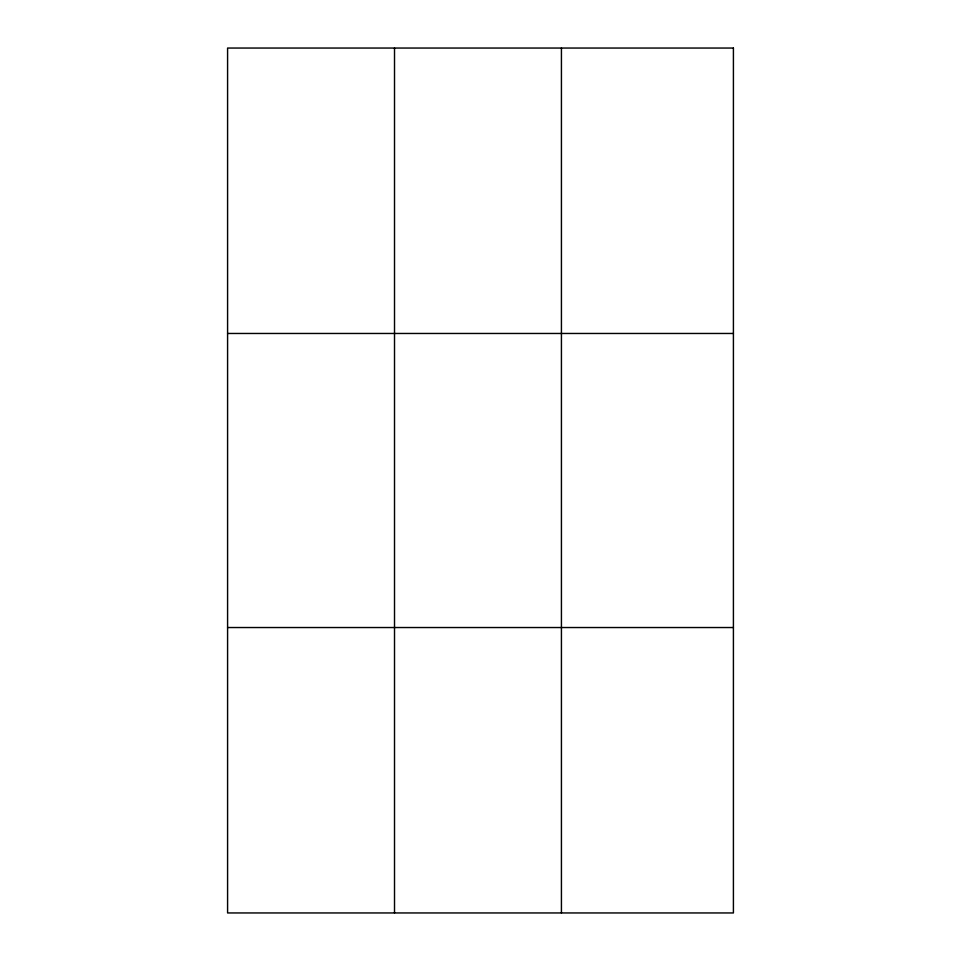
<?xml version="1.0" encoding="UTF-8"?>
<svg xmlns="http://www.w3.org/2000/svg" width="961" height="961" viewBox="0 0 961 961"><rect width="100%" height="100%" fill="white"/><g stroke="black" fill="none" stroke-linecap="round" stroke-linejoin="round"><path stroke-width="1.44" d="M394.515 912.95L394.515 48.05M561.428 912.95L561.428 48.05M227.589 333.467L733.411 333.467M227.589 627.533L733.411 627.533M733.411 48.05L733.411 912.95L227.589 912.95L227.589 48.05L733.411 48.05"/></g></svg>
